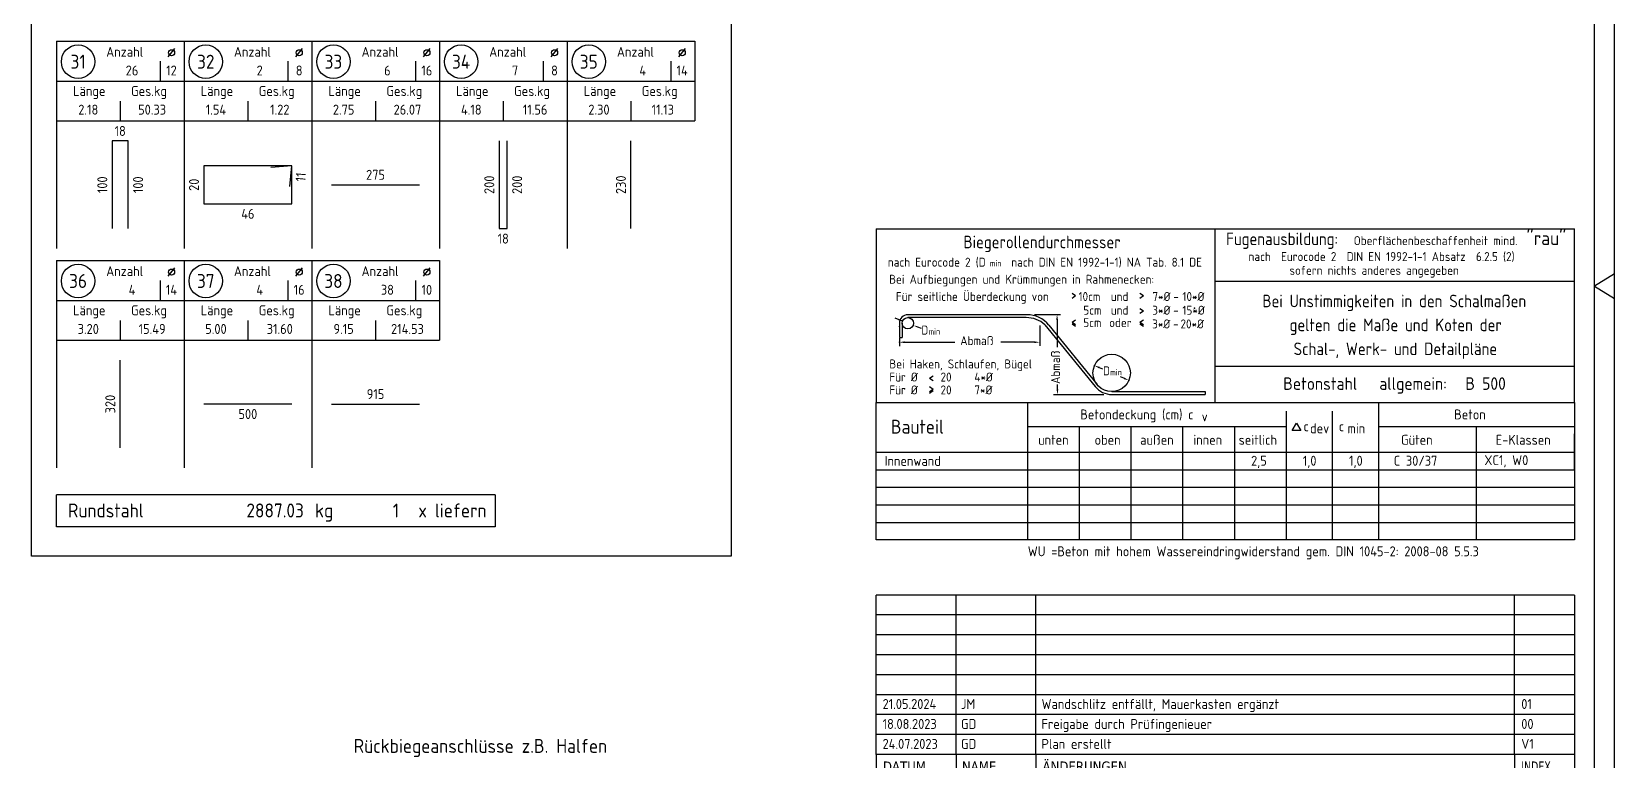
# Model space of a CAD drawing. Extents: x -4 to 83.9, y -5.7 to 50.5.
# Drawn here: x 45.62 to 65.45, y 16.48 to 25.62 of the extents above; entities that cross this region are included whole.
import ezdxf
from ezdxf.enums import TextEntityAlignment as Align

# ---------------------------------------------------------------- set-up
doc = ezdxf.new("R2010")
doc.units = 0
doc.header["$LTSCALE"] = 0.5
doc.linetypes.add('AUSGEZOGEN', pattern=[1000.01, 1000, 0.01])
for name, color, linetype in [('BET-ANS', 7, 'Continuous'), ('RAHMEN', 7, 'Continuous'), ('RND', 7, 'Continuous'), ('RND_BILD', 7, 'Continuous'), ('STEMPEL', 7, 'Continuous'), ('TEXT', 7, 'Continuous')]:
    doc.layers.add(name, color=color, linetype=linetype)
doc.styles.add('helv', font='tahoma.ttf')
doc.styles.add('txt', font='isocp.shx')

# ---------------------------------------------------------------- blocks, each defined once
blk = doc.blocks.new('Plankopf-ER')
at = {"layer": 'RAHMEN', "color": 7, "linetype": 'Continuous'}
for p, q in [((-0.5, 4.6), (-18, 4.6)), ((-18, 4.1), (-18, 4.6)), ((-16, 4.1), (-16, 4.6)), ((-14, 4.1), (-14, 4.6)), ((-2, 4.1), (-2, 4.6)), ((-0.5, 4.6), (-0.5, 4.1)), ((-0.5, 4.1), (-18, 4.1)), ((-18, 3.6), (-18, 4.1)), ((-16, 3.6), (-16, 4.1)), ((-14, 3.6), (-14, 4.1)), ((-2, 3.6), (-2, 4.1)), ((-0.5, 4.1), (-0.5, 3.6)), ((-0.5, 3.6), (-18, 3.6)), ((-18, 3.1), (-18, 3.6)), ((-16, 3.1), (-16, 3.6)), ((-14, 3.1), (-14, 3.6)), ((-2, 3.1), (-2, 3.6)), ((-0.5, 3.6), (-0.5, 3.1)), ((-0.5, 3.1), (-18, 3.1)), ((-18, 2.6), (-18, 3.1)), ((-16, 2.6), (-16, 3.1)), ((-14, 2.6), (-14, 3.1)), ((-2, 2.6), (-2, 3.1)), ((-0.5, 3.1), (-0.5, 2.6)), ((-0.5, 2.6), (-18, 2.6)), ((-18, 2.1), (-18, 2.6)), ((-16, 2.1), (-16, 2.6)), ((-14, 2.1), (-14, 2.6)), ((-2, 2.1), (-2, 2.6)), ((-0.5, 2.6), (-0.5, 2.1)), ((-0.5, 2.1), (-18, 2.1)), ((-18, 1.6), (-18, 2.1)), ((-16, 1.6), (-16, 2.1)), ((-14, 1.6), (-14, 2.1)), ((-2, 1.6), (-2, 2.1)), ((-0.5, 2.1), (-0.5, 1.6)), ((-0.5, 1.6), (-18, 1.6)), ((-18, 1.1), (-18, 1.6)), ((-16, 1.1), (-16, 1.6)), ((-14, 1.1), (-14, 1.6)), ((-2, 1.1), (-2, 1.6)), ((-0.5, 1.6), (-0.5, 1.1)), ((-0.5, 1.1), (-18, 1.1)), ((-18, 0.6), (-18, 1.1)), ((-16, 0.6), (-16, 1.1)), ((-14, 0.6), (-14, 1.1)), ((-2, 0.6), (-2, 1.1)), ((-0.5, 1.1), (-0.5, 0.6)), ((-0.5, 0.6), (-18, 0.6)), ((-18, 0.6), (-18, 0)), ((-16, 0.6), (-16, 0)), ((-14, 0.6), (-14, 0)), ((-2, 0.6), (-2, 0)), ((-0.5, 0.6), (-0.5, 0)), ((-0.5, 0), (-18, 0))]:
    blk.add_line(p, q, dxfattribs=at)
at = {"layer": 'RAHMEN', "color": 7, "linetype": 'Continuous', "style": 'txt'}
for tag, p in [('INDEX-D8', (-17.841, 4.242)), ('INDEX-N8', (-15.876, 4.242)), ('INDEX-X8', (-13.857, 4.242)), ('INDEX8', (-1.833, 4.242)), ('INDEX-D7', (-17.841, 3.742)), ('INDEX-N7', (-15.876, 3.742)), ('INDEX-X7', (-13.857, 3.742)), ('INDEX7', (-1.833, 3.742)), ('INDEX-D6', (-17.841, 3.242)), ('INDEX-N6', (-15.876, 3.242)), ('INDEX-X6', (-13.857, 3.242)), ('INDEX6', (-1.833, 3.242)), ('INDEX-D5', (-17.841, 2.742)), ('INDEX-N5', (-15.876, 2.742)), ('INDEX-X5', (-13.857, 2.742)), ('INDEX5', (-1.833, 2.742)), ('INDEX-D4', (-17.841, 2.242)), ('INDEX-N4', (-15.876, 2.242)), ('INDEX-X4', (-13.857, 2.242)), ('INDEX4', (-1.833, 2.242)), ('INDEX-D3', (-17.841, 1.742)), ('INDEX-N3', (-15.876, 1.742)), ('INDEX-X3', (-13.857, 1.742)), ('INDEX3', (-1.833, 1.742)), ('INDEX-D2', (-17.841, 1.242)), ('INDEX-N2', (-15.876, 1.242)), ('INDEX-X2', (-13.857, 1.242)), ('INDEX2', (-1.833, 1.242)), ('INDEX-D1', (-17.841, 0.742)), ('INDEX-N1', (-15.876, 0.742)), ('INDEX-X1', (-13.857, 0.742)), ('INDEX1', (-1.833, 0.742))]:
    blk.add_attdef(tag, p, '', height=0.25, dxfattribs=at)
at = {"layer": 'STEMPEL', "color": 7, "linetype": 'Continuous', "style": 'helv'}
for s, p in [('DATUM', (-17.833, 0.176)), ('NAME', (-15.853, 0.176)), ('ÄNDERUNGEN', (-13.833, 0.176))]:
    blk.add_text(s, height=0.25, dxfattribs=at).set_placement(p)
at = {"layer": 'STEMPEL', "color": 7, "linetype": 'Continuous', "style": 'helv', "width": 0.8}
blk.add_text('INDEX', height=0.25, dxfattribs=at).set_placement((-1.833, 0.176))
blk = doc.blocks.new('DINA0')
at = {"layer": 'RAHMEN'}
blk.add_line((118.9, 0), (118.9, 84.1), dxfattribs=at)
at = {"layer": 'RAHMEN', "color": 5}
blk.add_line((118.4, 0.5), (118.4, 83.6), dxfattribs=at)
at = {"layer": 'RAHMEN', "color": 7, "linetype": 'Continuous'}
for p, q in [((118.9, 42.36), (118.4, 42.05)), ((118.4, 42.05), (118.9, 41.74))]:
    blk.add_line(p, q, dxfattribs=at)
blk = doc.blocks.new('RND_LIS2')
at = {"layer": 'RND', "color": 3, "linetype": 'Continuous'}
for p, q in [((0, 0), (0, -5.2)), ((0, 0), (3.2, 0)), ((3.2, 0), (3.2, -2)), ((2.6, -0.503), (2.6, -1)), ((0, -1), (3.2, -1)), ((1.6, -1.503), (1.6, -2)), ((0, -2), (3.2, -2))]:
    blk.add_line(p, q, dxfattribs=at)
at = {"layer": 'RND', "color": 7, "linetype": 'Continuous'}
blk.add_line((2.805, -0.39), (2.973, -0.186), dxfattribs=at)
at = {"layer": 'RND', "color": 1, "linetype": 'Continuous'}
blk.add_circle((0.545, -0.513), 0.42, dxfattribs=at)
at = {"layer": 'RND', "color": 7, "linetype": 'Continuous'}
blk.add_circle((2.889, -0.288), 0.075, dxfattribs=at)
at = {"layer": 'RND', "color": 7, "linetype": 'Continuous', "style": 'txt'}
for s, p in [('Anzahl', (1.249, -0.391)), ('Länge', (0.42, -1.373)), ('Ges.kg', (1.872, -1.373))]:
    blk.add_text(s, height=0.25, dxfattribs=at).set_placement(p)
at = {"layer": 'RND', "color": 1, "linetype": 'Continuous', "style": 'txt'}
blk.add_attdef('POS1', text='', height=0.35, dxfattribs=at).set_placement((0.545, -0.513), align=Align.MIDDLE)
at = {"layer": 'RND', "color": 7, "linetype": 'Continuous', "style": 'txt'}
for tag, p in [('STK1', (1.897, -0.859)), ('DS1', (2.885, -0.859)), ('LANG1', (0.8, -1.841)), ('GEW', (2.4, -1.841))]:
    blk.add_attdef(tag, text='', height=0.25, dxfattribs=at).set_placement(p, align=Align.CENTER)
blk = doc.blocks.new('RND_SUM')
at = {"layer": 'RND', "color": 5, "linetype": 'Continuous'}
for p, q in [((0, 0), (0, 0.8)), ((11, 0.8), (0, 0.8)), ((11, 0.8), (11, 0)), ((11, 0), (0, 0))]:
    blk.add_line(p, q, dxfattribs=at)
at = {"layer": 'RND', "color": 1, "linetype": 'Continuous', "style": 'txt'}
for s, p in [('Rundstahl', (0.292, 0.235)), ('kg', (6.483, 0.235))]:
    blk.add_text(s, height=0.35, dxfattribs=at).set_placement(p)
blk.add_text('x liefern', height=0.35, dxfattribs=at).set_placement((10.784, 0.235), align=Align.RIGHT)
for tag, p in [('RND-S', (6.203, 0.235)), ('RND-Z', (8.59, 0.235))]:
    blk.add_attdef(tag, text='', height=0.35, dxfattribs=at).set_placement(p, align=Align.RIGHT)

msp = doc.modelspace()

# ---------------------------------------------------------------- linework, layer by layer
at = {"layer": 'RAHMEN', "color": 5, "linetype": 'Continuous'}
for p, q in [((56.2012, 23.1503), (64.9512, 23.1503)), ((56.2012, 23.1503), (56.2012, 20.9713)), ((60.4504, 20.9713), (60.4504, 23.1503)), ((64.9512, 20.9713), (64.9512, 23.1503)), ((64.9512, 20.1177), (64.9512, 20.5801))]:
    msp.add_line(p, q, dxfattribs=at)
at = {"layer": 'RAHMEN', "color": 7, "linetype": 'AUSGEZOGEN'}
for p, q in [((60.4504, 22.4928), (64.9512, 22.4928)), ((58.6993, 22.3076), (58.6557, 22.3382)), ((58.6993, 22.3076), (58.6557, 22.277)), ((59.5492, 22.3076), (59.5056, 22.3382)), ((59.5492, 22.3076), (59.5056, 22.277)), ((59.5497, 22.1179), (59.5061, 22.1484)), ((59.5497, 22.1179), (59.5061, 22.0873)), ((58.6557, 21.9798), (58.6993, 22.0103)), ((58.6557, 21.9798), (58.6993, 21.9492)), ((58.6557, 21.9604), (58.6993, 21.9298)), ((59.5056, 21.9798), (59.5492, 22.0103)), ((59.5056, 21.9798), (59.5492, 21.9492)), ((59.5056, 21.9604), (59.5492, 21.9298)), ((60.4504, 21.4289), (64.9512, 21.4289)), ((56.8707, 21.277), (56.9143, 21.3076)), ((56.8707, 21.277), (56.9143, 21.2464)), ((56.9143, 21.1361), (56.8707, 21.1667)), ((56.9143, 21.1361), (56.8707, 21.1056)), ((56.9143, 21.1167), (56.8707, 21.0862)), ((56.2012, 20.3487), (64.9512, 20.3487)), ((56.2012, 20.1287), (64.9512, 20.1287)), ((56.2012, 19.9087), (64.9512, 19.9087)), ((56.2012, 19.6887), (64.9512, 19.6887)), ((56.2012, 19.4687), (64.9512, 19.4687))]:
    msp.add_line(p, q, dxfattribs=at)
at = {"layer": 'RAHMEN', "color": 7, "linetype": 'Continuous'}
for p, q in [((56.5309, 21.9917), (56.4376, 22.0275)), ((58.0925, 22.0722), (56.5969, 22.0722)), ((58.0798, 22.0367), (56.5969, 22.0367)), ((58.1839, 22.0755), (58.5101, 22.0755)), ((56.4906, 21.9659), (56.4906, 21.7887)), ((56.526, 21.9659), (56.526, 21.7887)), ((56.7167, 21.9202), (56.7637, 21.9021)), ((58.2505, 21.9362), (58.2505, 21.6827)), ((58.315, 21.9474), (58.9449, 21.1721)), ((58.3634, 21.9432), (58.9696, 21.1972)), ((58.4677, 22.0082), (58.4677, 21.6672)), ((56.4906, 21.7887), (56.526, 21.7887)), ((56.4906, 21.7773), (56.4906, 21.677)), ((56.5581, 21.7277), (57.1864, 21.7277)), ((58.183, 21.7277), (57.7646, 21.7277)), ((59.0424, 21.3894), (58.9985, 21.4084)), ((59.3044, 21.2765), (59.2636, 21.2941)), ((58.421, 21.0702), (59.0545, 21.0702)), ((58.4722, 21.1377), (58.4722, 21.1969)), ((59.1545, 21.1083), (60.3237, 21.1078)), ((59.1545, 21.0724), (60.3237, 21.0724)), ((60.3237, 21.1078), (60.3237, 21.0724)), ((58.102, 19.2746), (58.102, 20.9713)), ((61.341, 19.2487), (61.341, 20.8617)), ((61.9203, 19.2487), (61.9203, 20.8617)), ((62.4996, 19.2487), (62.4996, 20.9713)), ((58.7498, 19.2487), (58.7498, 20.6694)), ((59.3976, 19.2487), (59.3976, 20.6694)), ((60.0454, 19.2487), (60.0454, 20.6694)), ((60.6932, 19.2487), (60.6932, 20.6694)), ((63.7254, 19.2487), (63.7254, 20.6694)), ((58.102, 19.2487), (58.102, 20.3487)), ((61.341, 19.2487), (61.341, 20.3487))]:
    msp.add_line(p, q, dxfattribs=at)
at = {"layer": 'RAHMEN', "color": 1, "linetype": 'Continuous'}
for p, q in [((58.102, 20.6694), (61.341, 20.6694)), ((62.4996, 20.6694), (64.9512, 20.6694))]:
    msp.add_line(p, q, dxfattribs=at)
at = {"layer": 'RAHMEN', "color": 5, "linetype": 'AUSGEZOGEN'}
msp.add_lwpolyline([(56.2012, 20.9713), (64.9512, 20.9713), (64.9512, 19.2487), (56.2012, 19.2487)], close=True, dxfattribs=at)
at = {"layer": 'RAHMEN', "color": 1, "linetype": 'Continuous'}
msp.add_lwpolyline([(61.4698, 20.714), (61.5243, 20.6195), (61.4153, 20.6195)], close=True, dxfattribs=at)
at = {"layer": 'RAHMEN', "color": 7, "linetype": 'Continuous'}
for centre, radius in [((56.5969, 21.9659), 0.0709), ((59.1514, 21.3424), 0.2341)]:
    msp.add_circle(centre, radius, dxfattribs=at)
for centre, radius, start, end in [((56.5969, 21.9659), 0.1063, 89.99998, 180), ((58.0798, 21.6824), 0.3543, 48.41068, 90), ((58.0925, 21.723), 0.3491, 39.09564, 90), ((59.1545, 21.3424), 0.27, 219.09564, 270)]:
    msp.add_arc(centre, radius, start, end, dxfattribs=at)
for p in [(60.1887, 22.153), (56.4906, 21.9249), (56.4906, 21.7277), (58.9365, 21.4351), (59.3664, 21.2497)]:
    msp.add_point(p, dxfattribs=at)
for points in [[(56.4789, 22.0023), (56.4852, 22.0186), (56.5309, 21.9917)], [(58.4789, 22.0082), (58.4564, 22.0082), (58.4677, 22.0757)], [(56.7136, 21.912), (56.7198, 21.9283), (56.6678, 21.939)], [(56.5581, 21.7165), (56.5581, 21.739), (56.4906, 21.7277)], [(58.183, 21.7165), (58.183, 21.739), (58.2505, 21.7277)], [(58.994, 21.398), (59.0029, 21.4187), (58.9365, 21.4351)], [(59.3, 21.2661), (59.3089, 21.2868), (59.3664, 21.2497)], [(58.4835, 21.1377), (58.461, 21.1377), (58.4722, 21.0702)]]:
    msp.add_solid(points, dxfattribs=at)
at = {"layer": 'RND_BILD', "color": 1, "linetype": 'AUSGEZOGEN'}
for points in [[(46.8252, 23.1522), (46.8252, 24.2522), (46.6272, 24.2522), (46.6272, 23.1522)], [(51.4767, 24.2522), (51.4767, 23.1522), (51.5757, 23.1522), (51.5757, 24.2522)], [(53.1262, 23.1522), (53.1262, 24.2522)], [(48.8532, 23.6793), (48.8762, 23.9413), (47.7762, 23.9413), (47.7762, 23.4631), (48.8762, 23.4631), (48.8762, 23.9413), (48.6141, 23.9184)], [(49.3762, 23.7022), (50.4762, 23.7022)], [(46.7262, 20.4022), (46.7262, 21.5022)], [(48.8762, 20.9522), (47.7762, 20.9522)], [(49.3762, 20.9522), (50.4762, 20.9522)]]:
    msp.add_lwpolyline(points, dxfattribs=at)
at = {"layer": 'TEXT', "color": 1, "linetype": 'AUSGEZOGEN'}
msp.add_lwpolyline([(45.6166, 42.5371), (54.3813, 42.5371), (54.3813, 19.0432), (45.6166, 19.0432)], close=True, dxfattribs=at)

# ---------------------------------------------------------------- block references
at = {"layer": 'BET-ANS', "xscale": 0.5, "yscale": 0.5, "zscale": 0.5}
msp.add_blockref('Plankopf-ER', (65.2012, 16.2573), dxfattribs=at).add_auto_attribs({'INDEX1': 'V1', 'INDEX-N1': 'GD', 'INDEX-D1': '24.07.2023', 'INDEX-X1': 'Plan erstellt', 'INDEX2': '00', 'INDEX-N2': 'GD', 'INDEX-D2': '18.08.2023', 'INDEX-X2': 'Freigabe durch Prüfingenieuer', 'INDEX3': '01', 'INDEX-N3': 'JM', 'INDEX-D3': '21.05.2024', 'INDEX-X3': 'Wandschlitz entfällt, Mauerkasten ergänzt'})
at = {"layer": 'RAHMEN', "color": 7, "linetype": 'AUSGEZOGEN', "xscale": 0.5, "yscale": 0.5, "zscale": 0.5}
msp.add_blockref('DINA0', (6.0012, 1.4073), dxfattribs=at)
at = {"layer": 'RND_BILD', "color": 7, "linetype": 'AUSGEZOGEN', "xscale": 0.5, "yscale": 0.5, "zscale": 0.5}
for name, p, values in [('RND_LIS2', (45.9262, 25.5022), {'POS1': '31', 'STK1': '26', 'DS1': '12', 'LANG1': '2.18', 'GEW': '50.33'}), ('RND_LIS2', (47.5262, 25.5022), {'POS1': '32', 'STK1': '2', 'DS1': '8', 'LANG1': '1.54', 'GEW': '1.22'}), ('RND_LIS2', (49.1262, 25.5022), {'POS1': '33', 'STK1': '6', 'DS1': '16', 'LANG1': '2.75', 'GEW': '26.07'}), ('RND_LIS2', (50.7262, 25.5022), {'POS1': '34', 'STK1': '7', 'DS1': '8', 'LANG1': '4.18', 'GEW': '11.56'}), ('RND_LIS2', (52.3262, 25.5022), {'POS1': '35', 'STK1': '4', 'DS1': '14', 'LANG1': '2.30', 'GEW': '11.13'}), ('RND_LIS2', (45.9262, 22.7522), {'POS1': '36', 'STK1': '4', 'DS1': '14', 'LANG1': '3.20', 'GEW': '15.49'}), ('RND_LIS2', (47.5262, 22.7522), {'POS1': '37', 'STK1': '4', 'DS1': '16', 'LANG1': '5.00', 'GEW': '31.60'}), ('RND_LIS2', (49.1262, 22.7522), {'POS1': '38', 'STK1': '38', 'DS1': '10', 'LANG1': '9.15', 'GEW': '214.53'}), ('RND_SUM', (45.9262, 19.413), {'RND-S': '2887.03', 'RND-Z': '1'})]:
    msp.add_blockref(name, p, dxfattribs=at).add_auto_attribs(values)

# ---------------------------------------------------------------- texts
at = {"layer": 'RAHMEN', "color": 1, "linetype": 'Continuous', "style": 'txt', "width": 0.95}
for s, p in [('Biegerollendurchmesser', (58.2791, 22.906)), ('Fugenausbildung:', (61.2873, 22.9455)), ('Bei Unstimmigkeiten in den Schalmaßen', (62.6937, 22.1662)), ('gelten die Maße und Koten der', (62.7107, 21.8662)), ('Schal-, Werk- und Detailpläne', (62.7072, 21.5662))]:
    msp.add_text(s, height=0.1575, dxfattribs=at).set_placement(p, align=Align.CENTER)
at = {"layer": 'RAHMEN', "color": 7, "linetype": 'Continuous', "style": 'txt'}
for s, p in [('Oberflächenbeschaffenheit mind.', (62.1857, 22.9455)), ('nach  Eurocode 2  DIN EN 1992-1-1 Absatz  6.2.5 (2)', (60.8675, 22.7456)), ('sofern nichts anderes angegeben', (61.3807, 22.5725)), ('Bei Aufbiegungen und Krümmungen in Rahmenecken:', (56.363, 22.4608)), ('10cm', (58.7363, 22.2446)), ('und', (59.1406, 22.2446)), ('7*%%C', (59.6622, 22.2446)), ('-', (59.9237, 22.2446)), ('10*%%C', (60.0387, 22.2446)), ('5cm', (58.7957, 21.9168)), ('5cm', (58.7966, 22.0728)), ('oder', (59.1203, 21.9168)), ('und', (59.1411, 22.0728)), ('3*%%C', (59.6608, 22.0728)), ('-', (59.9223, 22.0728)), ('15*%%C', (60.0387, 22.0728)), ('D', (56.7659, 21.8234)), ('3*%%C', (59.6593, 21.9009)), ('-', (59.9208, 21.9009)), ('20*%%C', (60.0142, 21.9009)), ('Abmaß', (57.2539, 21.6913)), ('Bei Haken, Schlaufen, Bügel', (56.3652, 21.3991)), ('D', (59.0431, 21.313)), ('Für %%C', (56.365, 21.2351)), ('20', (57.007, 21.2351)), ('4*%%C', (57.4309, 21.2351)), ('Für %%C', (56.3652, 21.0731)), ('20', (57.0072, 21.0731)), ('7*%%C', (57.4309, 21.0731))]:
    msp.add_text(s, height=0.1125, dxfattribs=at).set_placement(p)
msp.add_text('nach Eurocode 2 (D     nach DIN EN 1992-1-1) NA Tab. 8.1 DE', height=0.1125, dxfattribs=at).set_placement((58.3153, 22.675), align=Align.CENTER)
msp.add_text('Für seitliche Überdeckung von', height=0.1125, dxfattribs=at).set_placement((58.364, 22.2446), align=Align.RIGHT)
msp.add_text('Abmaß', height=0.1125, rotation=90, dxfattribs=at).set_placement((58.5041, 21.2054))
at = {"layer": 'RAHMEN', "color": 1, "linetype": 'Continuous', "style": 'txt'}
for s, height, p in [('Betonstahl', 0.1575, (61.302, 21.1303)), ('allgemein:', 0.1575, (62.5053, 21.1303)), ('B 500 ', 0.1575, (63.584, 21.1303)), ('Betondeckung (cm) c', 0.125, (58.7575, 20.7594)), ('Beton', 0.125, (63.4438, 20.7594)), ('Bauteil', 0.175, (56.384, 20.581)), ('v', 0.125, (60.2792, 20.733)), ('c', 0.125, (61.5559, 20.6111)), ('dev', 0.125, (61.6375, 20.5847)), ('c', 0.125, (61.9982, 20.6111)), ('min', 0.125, (62.1067, 20.5847)), ('WU =Beton mit hohem Wassereindringwiderstand gem. DIN 1045-2: 2008-08 5.5.3', 0.125, (58.1002, 19.0434))]:
    msp.add_text(s, height=height, dxfattribs=at).set_placement(p)
at = {"layer": 'RND_BILD', "color": 7, "linetype": 'AUSGEZOGEN', "style": 'txt'}
for s, p in [('18', (46.7262, 24.3772)), ('275', (49.9262, 23.8272)), ('46', (48.3262, 23.3381)), ('18', (51.5262, 23.0272)), ('500', (48.3262, 20.8272))]:
    msp.add_text(s, height=0.125, dxfattribs=at).set_placement(p, align=Align.MIDDLE)
for s, rotation, p in [('11', 84.99986, (48.9892, 23.7994)), ('200', 90, (51.3517, 23.7022)), ('200', 90, (51.7007, 23.7022)), ('230', 90, (53.0012, 23.7022)), ('100', 90, (46.5022, 23.7022)), ('100', 90, (46.9502, 23.7022)), ('20', 90, (47.6512, 23.7022)), ('320', 90, (46.6012, 20.9522)), ('915', 360, (49.9262, 21.0772))]:
    msp.add_text(s, height=0.125, rotation=rotation, dxfattribs=at).set_placement(p, align=Align.MIDDLE)
at = {"layer": 'TEXT', "color": 1, "style": 'txt'}
msp.add_text('"rau"', height=0.175, dxfattribs=at).set_placement((64.3506, 22.9452))
at = {"layer": 'TEXT', "color": 7, "linetype": 'AUSGEZOGEN', "style": 'txt'}
for s, height, p in [('min', 0.08016, (57.625, 22.6773)), ('min', 0.08016, (56.8565, 21.822)), ('min', 0.08016, (59.1336, 21.3116)), ('unten', 0.125, (58.23, 20.4412)), ('oben', 0.125, (58.9375, 20.4412)), ('außen', 0.125, (59.5089, 20.4412)), ('innen', 0.125, (60.1756, 20.4412)), ('seitlich', 0.125, (60.7433, 20.4412)), ('Güten', 0.125, (62.7776, 20.4412)), ('E-Klassen', 0.125, (63.9652, 20.4412)), ('Innenwand', 0.125, (56.3056, 20.1771)), ('2,5', 0.125, (60.8989, 20.179)), ('1,0', 0.125, (61.5467, 20.179)), ('1,0', 0.125, (62.126, 20.179)), ('C 30/37', 0.125, (62.6867, 20.179)), ('XC1, W0', 0.125, (63.8228, 20.1859))]:
    msp.add_text(s, height=height, dxfattribs=at).set_placement(p)
at = {"layer": 'TEXT', "color": 1, "linetype": 'AUSGEZOGEN', "style": 'txt'}
msp.add_text('Rückbiegeanschlüsse z.B. Halfen', height=0.175, dxfattribs=at).set_placement((49.6532, 16.5779))

doc.saveas('drawing.dxf')
